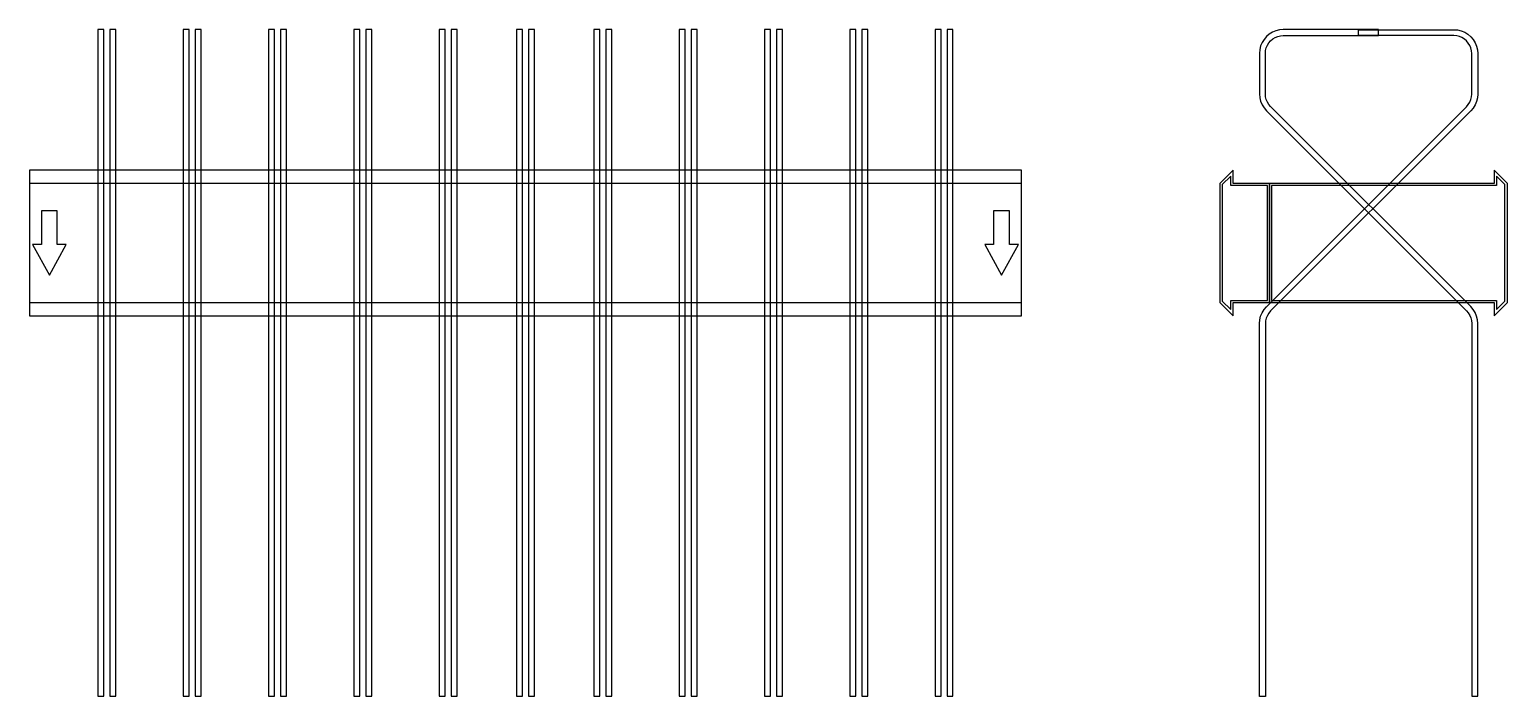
# Model space of a CAD drawing. Extents: x 0 to 1490, y -457 to 215.
import ezdxf

# ---------------------------------------------------------------- set-up
doc = ezdxf.new("R2010")
doc.units = 0
doc.layers.add('Halfen', color=7, linetype='CONTINUOUS')

msp = doc.modelspace()

# ---------------------------------------------------------------- linework, layer by layer
at = {"layer": 'Halfen', "color": 7}
for points in [[(75, -457.177), (75, 215.147), (69, 215.147), (69, -457.177)], [(87, -457.177), (87, 215.147), (81, 215.147), (81, -457.177)], [(161, -457.177), (161, 215.147), (155, 215.147), (155, -457.177)], [(173, -457.177), (173, 215.147), (167, 215.147), (167, -457.177)], [(247, -457.177), (247, 215.147), (241, 215.147), (241, -457.177)], [(259, -457.177), (259, 215.147), (253, 215.147), (253, -457.177)], [(333, -457.177), (333, 215.147), (327, 215.147), (327, -457.177)], [(345, -457.177), (345, 215.147), (339, 215.147), (339, -457.177)], [(419, -457.177), (419, 215.147), (413, 215.147), (413, -457.177)], [(431, -457.177), (431, 215.147), (425, 215.147), (425, -457.177)], [(497, -457.177), (497, 215.147), (491, 215.147), (491, -457.177)], [(509, -457.177), (509, 215.147), (503, 215.147), (503, -457.177)], [(575, -457.177), (575, 215.147), (569, 215.147), (569, -457.177)], [(587, -457.177), (587, 215.147), (581, 215.147), (581, -457.177)], [(661, -457.177), (661, 215.147), (655, 215.147), (655, -457.177)], [(673, -457.177), (673, 215.147), (667, 215.147), (667, -457.177)], [(747, -457.177), (747, 215.147), (741, 215.147), (741, -457.177)], [(759, -457.177), (759, 215.147), (753, 215.147), (753, -457.177)], [(833, -457.177), (833, 215.147), (827, 215.147), (827, -457.177)], [(845, -457.177), (845, 215.147), (839, 215.147), (839, -457.177)], [(919, -457.177), (919, 215.147), (913, 215.147), (913, -457.177)], [(931, -457.177), (931, 215.147), (925, 215.147), (925, -457.177)], [(1460, -457.177), (1460, -81.213), (1459.705, -77.459), (1458.825, -73.797), (1457.384, -70.317), (1455.416, -67.106), (1452.971, -64.243), (1251.272, 137.456), (1249.438, 139.604), (1247.962, 142.012), (1246.881, 144.621), (1246.222, 147.368), (1246, 150.184), (1246, 191.147), (1246.222, 193.963), (1246.881, 196.71), (1247.962, 199.319), (1249.438, 201.728), (1251.272, 203.875), (1253.42, 205.71), (1255.828, 207.186), (1258.438, 208.266), (1261.184, 208.926), (1264, 209.147), (1360, 209.147), (1360, 215.147), (1264, 215.147), (1260.246, 214.852), (1256.584, 213.973), (1253.104, 212.532), (1249.893, 210.564), (1247.029, 208.118), (1244.584, 205.254), (1242.616, 202.043), (1241.175, 198.564), (1240.295, 194.902), (1240, 191.147), (1240, 150.184), (1240.295, 146.429), (1241.175, 142.767), (1242.616, 139.288), (1244.584, 136.077), (1247.029, 133.213), (1448.728, -68.485), (1450.562, -70.633), (1452.038, -73.041), (1453.119, -75.651), (1453.778, -78.397), (1454, -81.213), (1454, -457.177)], [(1240, -457.324), (1240, -81.361), (1240.295, -77.606), (1241.175, -73.944), (1242.616, -70.465), (1244.584, -67.254), (1247.029, -64.39), (1448.728, 137.308), (1450.562, 139.456), (1452.038, 141.865), (1453.119, 144.474), (1453.778, 147.221), (1454, 150.036), (1454, 191), (1453.778, 193.816), (1453.119, 196.562), (1452.038, 199.172), (1450.562, 201.58), (1448.728, 203.728), (1446.58, 205.562), (1444.172, 207.038), (1441.562, 208.119), (1438.816, 208.778), (1436, 209), (1340, 209), (1340, 215), (1436, 215), (1439.754, 214.705), (1443.416, 213.825), (1446.896, 212.384), (1450.107, 210.416), (1452.971, 207.971), (1455.416, 205.107), (1457.384, 201.896), (1458.825, 198.416), (1459.705, 194.754), (1460, 191), (1460, 150.036), (1459.705, 146.282), (1458.825, 142.62), (1457.384, 139.141), (1455.416, 135.929), (1452.971, 133.066), (1251.272, -68.633), (1249.438, -70.78), (1247.962, -73.189), (1246.881, -75.798), (1246.222, -78.545), (1246, -81.361), (1246, -457.324)], [(0, -73.5), (1000, -73.5), (1000, 73.5), (0, 73.5)], [(0, -60), (1000, -60), (1000, 60), (0, 60)], [(1250, -60), (1250, 60), (1213.5, 60), (1213.5, 73.5), (1200, 60), (1200, -60), (1213.5, -73.5), (1213.5, -60)], [(1248, -58), (1248, 58), (1211, 58), (1211, 67.25), (1202.5, 58.75), (1202.5, -58.75), (1211, -67.25), (1211, -58)], [(1490, -60), (1490, 60), (1476.5, 73.5), (1476.5, 60), (1250, 60), (1250, -60), (1476.5, -60), (1476.5, -73.5)], [(1487.5, -58.75), (1487.5, 58.75), (1479, 67.25), (1479, 58), (1252, 58), (1252, -58), (1479, -58), (1479, -67.25)], [(20, -32.5), (37, -1.5), (28, -1.5), (28, 32.5), (12, 32.5), (12, -1.5), (3, -1.5)], [(980, -32.5), (997, -1.5), (988, -1.5), (988, 32.5), (972, 32.5), (972, -1.5), (963, -1.5)]]:
    msp.add_lwpolyline(points, close=True, dxfattribs=at)

doc.saveas('drawing.dxf')
